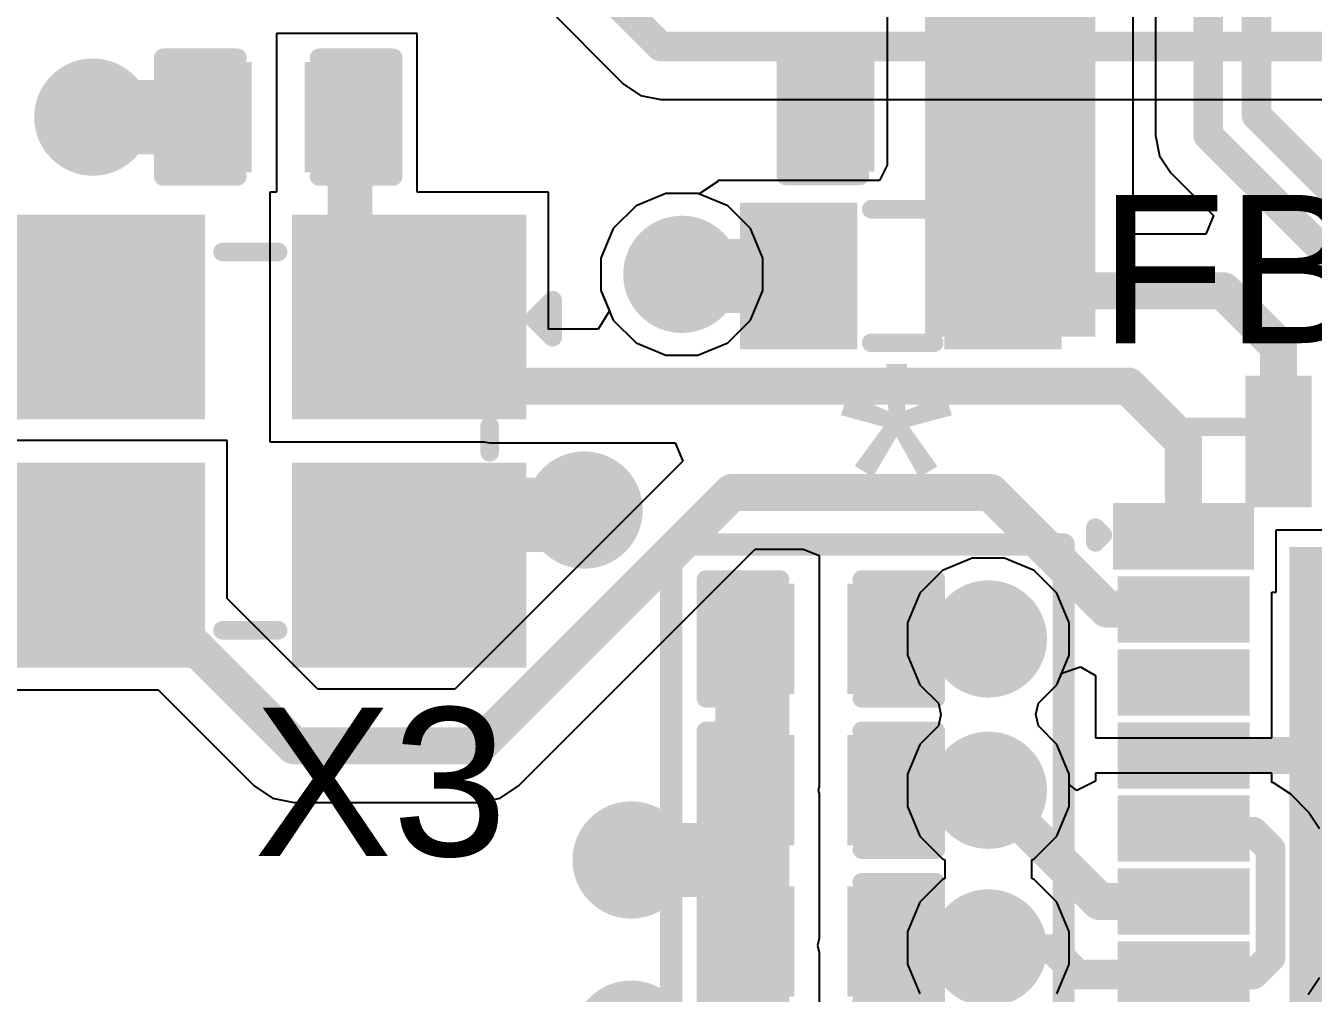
# Model space of a CAD drawing. Header units: millimetres. Extents: x 0 to 5423, y 0 to 5425.
# Drawn here: x 30.05 to 38.87, y 125.12 to 131.75 of the extents above; entities that cross this region are included whole.
import ezdxf

# ---------------------------------------------------------------- set-up
doc = ezdxf.new("R2010")
doc.units = ezdxf.units.MM
for name, color, linetype in [('BottomLayer', 5, 'Continuous'), ('BottomSolder', 6, 'Continuous'), ('TopLayer', 1, 'Continuous'), ('TopOverlay', 2, 'Continuous'), ('TopPaste', 8, 'Continuous'), ('TopSolder', 216, 'Continuous'), ('ViaHoleLayer', 16, 'Continuous')]:
    doc.layers.add(name, color=color, linetype=linetype)
doc.styles.add('Arial', font='', dxfattribs={"height": 0.2})
doc.styles.get('Arial').set_extended_font_data('Arial')

# ---------------------------------------------------------------- blocks, each defined once
blk = doc.blocks.new('IND_0603__1608_M_______75')
at = {"layer": 'TopLayer'}
for points in [[(-1, 0.4), (-0.4, 0.4), (-0.4, -0.4), (-1, -0.4)], [(0.4, 0.4), (1, 0.4), (1, -0.4), (0.4, -0.4)]]:
    blk.add_hatch(color=1, dxfattribs=at).paths.add_polyline_path(points)
at = {"layer": 'TopPaste'}
for points in [[(-1, 0.4), (-0.4, 0.4), (-0.4, -0.4), (-1, -0.4)], [(0.4, 0.4), (1, 0.4), (1, -0.4), (0.4, -0.4)]]:
    blk.add_hatch(color=8, dxfattribs=at).paths.add_polyline_path(points)
at = {"layer": 'TopSolder'}
for points in [[(-1.1016, 0.5016), (-0.2984, 0.5016), (-0.2984, -0.5016), (-1.1016, -0.5016)], [(0.2984, 0.5016), (1.1016, 0.5016), (1.1016, -0.5016), (0.2984, -0.5016)]]:
    blk.add_hatch(color=216, dxfattribs=at).paths.add_polyline_path(points)
at = {"layer": 'TopOverlay', "const_width": 0.127}
for points in [[(-0.2032, 0.4572), (0.2286, 0.4572)], [(-0.2032, -0.4572), (0.2286, -0.4572)]]:
    blk.add_lwpolyline(points, dxfattribs=at)
at = {"layer": 'TopOverlay', "const_width": 0.0635}
for points in [[(-0.2349, 0.4572, 1), (-0.1714, 0.4572, 1)], [(0.1968, 0.4572, 1), (0.2604, 0.4572, 1)], [(-0.2349, -0.4572, 1), (-0.1714, -0.4572, 1)], [(0.1968, -0.4572, 1), (0.2604, -0.4572, 1)]]:
    blk.add_lwpolyline(points, format="xyb", close=True, dxfattribs=at)
blk = doc.blocks.new('SMD3225_4P_95')
at = {"layer": 'TopLayer'}
for points in [[(-1.8, 1.45), (-0.4, 1.45), (-0.4, 0.25), (-1.8, 0.25)], [(0.4, 1.45), (1.8, 1.45), (1.8, 0.25), (0.4, 0.25)], [(-1.8, -0.25), (-0.4, -0.25), (-0.4, -1.45), (-1.8, -1.45)], [(0.4, -0.25), (1.8, -0.25), (1.8, -1.45), (0.4, -1.45)]]:
    blk.add_hatch(color=1, dxfattribs=at).paths.add_polyline_path(points)
at = {"layer": 'TopPaste'}
for points in [[(-1.8, 1.45), (-0.4, 1.45), (-0.4, 0.25), (-1.8, 0.25)], [(0.4, 1.45), (1.8, 1.45), (1.8, 0.25), (0.4, 0.25)], [(-1.8, -0.25), (-0.4, -0.25), (-0.4, -1.45), (-1.8, -1.45)], [(0.4, -0.25), (1.8, -0.25), (1.8, -1.45), (0.4, -1.45)]]:
    blk.add_hatch(color=8, dxfattribs=at).paths.add_polyline_path(points)
at = {"layer": 'TopSolder'}
for points in [[(-1.9016, 1.5516), (-0.2984, 1.5516), (-0.2984, 0.1484), (-1.9016, 0.1484)], [(0.2984, 1.5516), (1.9016, 1.5516), (1.9016, 0.1484), (0.2984, 0.1484)], [(-1.9016, -0.1484), (-0.2984, -0.1484), (-0.2984, -1.5516), (-1.9016, -1.5516)], [(0.2984, -0.1484), (1.9016, -0.1484), (1.9016, -1.5516), (0.2984, -1.5516)]]:
    blk.add_hatch(color=216, dxfattribs=at).paths.add_polyline_path(points)
at = {"layer": 'TopOverlay', "const_width": 0.127}
for points in [[(0.1778, 1.2954), (-0.2032, 1.2954)], [(-1.651, 0.0762), (-1.651, -0.1016)], [(1.651, 0.0762), (1.651, -0.1016)], [(-2.0828, -0.7112), (-2.0828, -0.9652)], [(-1.9558, -0.8382), (-2.0828, -0.7112)], [(-1.9558, -0.8382), (-2.0828, -0.9652)], [(0.1778, -1.2954), (-0.2032, -1.2954)]]:
    blk.add_lwpolyline(points, dxfattribs=at)
at = {"layer": 'TopOverlay', "const_width": 0.0635}
for points in [[(-0.2349, 1.2954, 1), (-0.1714, 1.2954, 1)], [(0.1461, 1.2954, 1), (0.2095, 1.2954, 1)], [(-1.6827, 0.0762, 1), (-1.6193, 0.0762, 1)], [(1.6193, 0.0762, 1), (1.6827, 0.0762, 1)], [(-1.6827, -0.1016, 1), (-1.6193, -0.1016, 1)], [(1.6193, -0.1016, 1), (1.6827, -0.1016, 1)], [(-2.1145, -0.7112, 1), (-2.0511, -0.7112, 1)], [(-2.1145, -0.7112, 1), (-2.0511, -0.7112, 1)], [(-1.9875, -0.8382, 1), (-1.9241, -0.8382, 1)], [(-1.9875, -0.8382, 1), (-1.9241, -0.8382, 1)], [(-2.1145, -0.9652, 1), (-2.0511, -0.9652, 1)], [(-2.1145, -0.9652, 1), (-2.0511, -0.9652, 1)], [(-0.2349, -1.2954, 1), (-0.1714, -1.2954, 1)], [(0.1461, -1.2954, 1), (0.2095, -1.2954, 1)]]:
    blk.add_lwpolyline(points, format="xyb", close=True, dxfattribs=at)
blk = doc.blocks.new('QFN_64_EP_9_9__132')
at = {"layer": 'TopLayer'}
for points in [[(-3.875, 4.05), (-3.875, 4.75), (-3.625, 4.75), (-3.625, 4.05)], [(-4.781, 3.877), (-4.019, 3.877), (-4.019, 3.623), (-4.781, 3.623)], [(3.575, -3.575), (-3.575, -3.575), (-3.575, 3.575), (3.575, 3.575)], [(-4.75, 3.375), (-4.05, 3.375), (-4.05, 3.125), (-4.75, 3.125)], [(-4.75, 2.875), (-4.05, 2.875), (-4.05, 2.625), (-4.75, 2.625)], [(-4.75, 2.375), (-4.05, 2.375), (-4.05, 2.125), (-4.75, 2.125)], [(-4.75, 1.875), (-4.05, 1.875), (-4.05, 1.625), (-4.75, 1.625)], [(-4.75, 1.375), (-4.05, 1.375), (-4.05, 1.125), (-4.75, 1.125)], [(-4.75, 0.875), (-4.05, 0.875), (-4.05, 0.625), (-4.75, 0.625)]]:
    blk.add_hatch(color=1, dxfattribs=at).paths.add_polyline_path(points)
at = {"layer": 'TopPaste'}
for points in [[(-3.875, 4.05), (-3.875, 4.75), (-3.625, 4.75), (-3.625, 4.05)], [(-4.781, 3.877), (-4.019, 3.877), (-4.019, 3.623), (-4.781, 3.623)], [(3.575, -3.575), (-3.575, -3.575), (-3.575, 3.575), (3.575, 3.575)], [(-4.75, 3.375), (-4.05, 3.375), (-4.05, 3.125), (-4.75, 3.125)], [(-4.75, 2.875), (-4.05, 2.875), (-4.05, 2.625), (-4.75, 2.625)], [(-4.75, 2.375), (-4.05, 2.375), (-4.05, 2.125), (-4.75, 2.125)], [(-4.75, 1.875), (-4.05, 1.875), (-4.05, 1.625), (-4.75, 1.625)], [(-4.75, 1.375), (-4.05, 1.375), (-4.05, 1.125), (-4.75, 1.125)], [(-4.75, 0.875), (-4.05, 0.875), (-4.05, 0.625), (-4.75, 0.625)]]:
    blk.add_hatch(color=8, dxfattribs=at).paths.add_polyline_path(points)
at = {"layer": 'TopSolder'}
for points in [[(-3.9766, 3.9484), (-3.9766, 4.8516), (-3.5234, 4.8516), (-3.5234, 3.9484)], [(-4.8826, 3.9786), (-3.9174, 3.9786), (-3.9174, 3.5214), (-4.8826, 3.5214)], [(3.6766, -3.6766), (-3.6766, -3.6766), (-3.6766, 3.6766), (3.6766, 3.6766)], [(-4.8516, 3.4766), (-3.9484, 3.4766), (-3.9484, 3.0234), (-4.8516, 3.0234)], [(-4.8516, 2.9766), (-3.9484, 2.9766), (-3.9484, 2.5234), (-4.8516, 2.5234)], [(-4.8516, 2.4766), (-3.9484, 2.4766), (-3.9484, 2.0234), (-4.8516, 2.0234)], [(-4.8516, 1.9766), (-3.9484, 1.9766), (-3.9484, 1.5234), (-4.8516, 1.5234)], [(-4.8516, 1.4766), (-3.9484, 1.4766), (-3.9484, 1.0234), (-4.8516, 1.0234)], [(-4.8516, 0.9766), (-3.9484, 0.9766), (-3.9484, 0.5234), (-4.8516, 0.5234)]]:
    blk.add_hatch(color=216, dxfattribs=at).paths.add_polyline_path(points)
at = {"layer": 'TopOverlay', "const_width": 0.127}
for points in [[(-4.465, 4.0386), (-4.465, 4.5)], [(-4.465, 4.5), (-4.0036, 4.5)], [(-5.0038, 3.7084), (-5.0038, 3.81)], [(-5.0038, 3.81), (-4.953, 3.7592)], [(-5.0038, 3.7084), (-4.953, 3.7592)]]:
    blk.add_lwpolyline(points, dxfattribs=at)
at = {"layer": 'TopOverlay', "const_width": 0.0635}
for points in [[(-4.4967, 4.5, 1), (-4.4332, 4.5, 1)], [(-4.4967, 4.5, 1), (-4.4332, 4.5, 1)], [(-4.0353, 4.5, 1), (-3.9718, 4.5, 1)], [(-4.4967, 4.0386, 1), (-4.4332, 4.0386, 1)], [(-5.0355, 3.81, 1), (-4.9721, 3.81, 1)], [(-5.0355, 3.81, 1), (-4.9721, 3.81, 1)], [(-4.9848, 3.7592, 1), (-4.9212, 3.7592, 1)], [(-4.9848, 3.7592, 1), (-4.9212, 3.7592, 1)], [(-5.0355, 3.7084, 1), (-4.9721, 3.7084, 1)], [(-5.0355, 3.7084, 1), (-4.9721, 3.7084, 1)]]:
    blk.add_lwpolyline(points, format="xyb", close=True, dxfattribs=at)
blk = doc.blocks.new('C___0402_372')
at = {"layer": 'TopLayer'}
for points in [[(-0.6985, -0.3175), (-0.6985, 0.3175), (-0.2413, 0.3175), (-0.2413, -0.3175)], [(0.2413, -0.3175), (0.2413, 0.3175), (0.6985, 0.3175), (0.6985, -0.3175)]]:
    blk.add_hatch(color=1, dxfattribs=at).paths.add_polyline_path(points)
at = {"layer": 'TopPaste'}
for points in [[(-0.6985, -0.3175), (-0.6985, 0.3175), (-0.2413, 0.3175), (-0.2413, -0.3175)], [(0.2413, -0.3175), (0.2413, 0.3175), (0.6985, 0.3175), (0.6985, -0.3175)]]:
    blk.add_hatch(color=8, dxfattribs=at).paths.add_polyline_path(points)
at = {"layer": 'TopSolder'}
for points in [[(-0.7585, -0.3775), (-0.7585, 0.3775), (-0.1813, 0.3775), (-0.1813, -0.3775)], [(0.1813, -0.3775), (0.1813, 0.3775), (0.7585, 0.3775), (0.7585, -0.3775)]]:
    blk.add_hatch(color=216, dxfattribs=at).paths.add_polyline_path(points)
at = {"layer": 'TopOverlay', "const_width": 0.127}
for points in [[(-0.7874, -0.4064), (-0.7874, 0.4064)], [(-0.7874, 0.4064), (-0.2794, 0.4064)], [(0.2794, 0.4064), (0.7874, 0.4064)], [(0.7874, -0.4064), (0.7874, 0.4064)], [(-0.7874, -0.4064), (-0.2794, -0.4064)], [(0.2794, -0.4064), (0.7874, -0.4064)]]:
    blk.add_lwpolyline(points, dxfattribs=at)
at = {"layer": 'TopOverlay', "const_width": 0.0635}
for points in [[(-0.8191, 0.4064, 1), (-0.7556, 0.4064, 1)], [(-0.8191, 0.4064, 1), (-0.7556, 0.4064, 1)], [(-0.3111, 0.4064, 1), (-0.2477, 0.4064, 1)], [(0.2477, 0.4064, 1), (0.3111, 0.4064, 1)], [(0.7556, 0.4064, 1), (0.8191, 0.4064, 1)], [(0.7556, 0.4064, 1), (0.8191, 0.4064, 1)], [(-0.8191, -0.4064, 1), (-0.7556, -0.4064, 1)], [(-0.8191, -0.4064, 1), (-0.7556, -0.4064, 1)], [(-0.3111, -0.4064, 1), (-0.2477, -0.4064, 1)], [(0.2477, -0.4064, 1), (0.3111, -0.4064, 1)], [(0.7556, -0.4064, 1), (0.8191, -0.4064, 1)], [(0.7556, -0.4064, 1), (0.8191, -0.4064, 1)]]:
    blk.add_lwpolyline(points, format="xyb", close=True, dxfattribs=at)
blk = doc.blocks.new('C___0402_373')
at = {"layer": 'TopLayer'}
for points in [[(-0.6985, -0.3175), (-0.6985, 0.3175), (-0.2413, 0.3175), (-0.2413, -0.3175)], [(0.2413, -0.3175), (0.2413, 0.3175), (0.6985, 0.3175), (0.6985, -0.3175)]]:
    blk.add_hatch(color=1, dxfattribs=at).paths.add_polyline_path(points)
at = {"layer": 'TopPaste'}
for points in [[(-0.6985, -0.3175), (-0.6985, 0.3175), (-0.2413, 0.3175), (-0.2413, -0.3175)], [(0.2413, -0.3175), (0.2413, 0.3175), (0.6985, 0.3175), (0.6985, -0.3175)]]:
    blk.add_hatch(color=8, dxfattribs=at).paths.add_polyline_path(points)
at = {"layer": 'TopSolder'}
for points in [[(-0.7585, -0.3775), (-0.7585, 0.3775), (-0.1813, 0.3775), (-0.1813, -0.3775)], [(0.1813, -0.3775), (0.1813, 0.3775), (0.7585, 0.3775), (0.7585, -0.3775)]]:
    blk.add_hatch(color=216, dxfattribs=at).paths.add_polyline_path(points)
at = {"layer": 'TopOverlay', "const_width": 0.127}
for points in [[(-0.7874, -0.4064), (-0.7874, 0.4064)], [(-0.7874, 0.4064), (-0.2794, 0.4064)], [(0.2794, 0.4064), (0.7874, 0.4064)], [(0.7874, -0.4064), (0.7874, 0.4064)], [(-0.7874, -0.4064), (-0.2794, -0.4064)], [(0.2794, -0.4064), (0.7874, -0.4064)]]:
    blk.add_lwpolyline(points, dxfattribs=at)
at = {"layer": 'TopOverlay', "const_width": 0.0635}
for points in [[(-0.8191, 0.4064, 1), (-0.7556, 0.4064, 1)], [(-0.8191, 0.4064, 1), (-0.7556, 0.4064, 1)], [(-0.3111, 0.4064, 1), (-0.2477, 0.4064, 1)], [(0.2477, 0.4064, 1), (0.3111, 0.4064, 1)], [(0.7556, 0.4064, 1), (0.8191, 0.4064, 1)], [(0.7556, 0.4064, 1), (0.8191, 0.4064, 1)], [(-0.8191, -0.4064, 1), (-0.7556, -0.4064, 1)], [(-0.8191, -0.4064, 1), (-0.7556, -0.4064, 1)], [(-0.3111, -0.4064, 1), (-0.2477, -0.4064, 1)], [(0.2477, -0.4064, 1), (0.3111, -0.4064, 1)], [(0.7556, -0.4064, 1), (0.8191, -0.4064, 1)], [(0.7556, -0.4064, 1), (0.8191, -0.4064, 1)]]:
    blk.add_lwpolyline(points, format="xyb", close=True, dxfattribs=at)
blk = doc.blocks.new('C___0402_376')
at = {"layer": 'TopLayer'}
for points in [[(-0.6985, -0.3175), (-0.6985, 0.3175), (-0.2413, 0.3175), (-0.2413, -0.3175)], [(0.2413, -0.3175), (0.2413, 0.3175), (0.6985, 0.3175), (0.6985, -0.3175)]]:
    blk.add_hatch(color=1, dxfattribs=at).paths.add_polyline_path(points)
at = {"layer": 'TopPaste'}
for points in [[(-0.6985, -0.3175), (-0.6985, 0.3175), (-0.2413, 0.3175), (-0.2413, -0.3175)], [(0.2413, -0.3175), (0.2413, 0.3175), (0.6985, 0.3175), (0.6985, -0.3175)]]:
    blk.add_hatch(color=8, dxfattribs=at).paths.add_polyline_path(points)
at = {"layer": 'TopSolder'}
for points in [[(-0.7585, -0.3775), (-0.7585, 0.3775), (-0.1813, 0.3775), (-0.1813, -0.3775)], [(0.1813, -0.3775), (0.1813, 0.3775), (0.7585, 0.3775), (0.7585, -0.3775)]]:
    blk.add_hatch(color=216, dxfattribs=at).paths.add_polyline_path(points)
at = {"layer": 'TopOverlay', "const_width": 0.127}
for points in [[(-0.7874, -0.4064), (-0.7874, 0.4064)], [(-0.7874, 0.4064), (-0.2794, 0.4064)], [(0.2794, 0.4064), (0.7874, 0.4064)], [(0.7874, -0.4064), (0.7874, 0.4064)], [(-0.7874, -0.4064), (-0.2794, -0.4064)], [(0.2794, -0.4064), (0.7874, -0.4064)]]:
    blk.add_lwpolyline(points, dxfattribs=at)
at = {"layer": 'TopOverlay', "const_width": 0.0635}
for points in [[(-0.8191, 0.4064, 1), (-0.7556, 0.4064, 1)], [(-0.8191, 0.4064, 1), (-0.7556, 0.4064, 1)], [(-0.3111, 0.4064, 1), (-0.2477, 0.4064, 1)], [(0.2477, 0.4064, 1), (0.3111, 0.4064, 1)], [(0.7556, 0.4064, 1), (0.8191, 0.4064, 1)], [(0.7556, 0.4064, 1), (0.8191, 0.4064, 1)], [(-0.8191, -0.4064, 1), (-0.7556, -0.4064, 1)], [(-0.8191, -0.4064, 1), (-0.7556, -0.4064, 1)], [(-0.3111, -0.4064, 1), (-0.2477, -0.4064, 1)], [(0.2477, -0.4064, 1), (0.3111, -0.4064, 1)], [(0.7556, -0.4064, 1), (0.8191, -0.4064, 1)], [(0.7556, -0.4064, 1), (0.8191, -0.4064, 1)]]:
    blk.add_lwpolyline(points, format="xyb", close=True, dxfattribs=at)
blk = doc.blocks.new('C___0402_386')
at = {"layer": 'TopLayer'}
for points in [[(-0.6985, -0.3175), (-0.6985, 0.3175), (-0.2413, 0.3175), (-0.2413, -0.3175)], [(0.2413, -0.3175), (0.2413, 0.3175), (0.6985, 0.3175), (0.6985, -0.3175)]]:
    blk.add_hatch(color=1, dxfattribs=at).paths.add_polyline_path(points)
at = {"layer": 'TopPaste'}
for points in [[(-0.6985, -0.3175), (-0.6985, 0.3175), (-0.2413, 0.3175), (-0.2413, -0.3175)], [(0.2413, -0.3175), (0.2413, 0.3175), (0.6985, 0.3175), (0.6985, -0.3175)]]:
    blk.add_hatch(color=8, dxfattribs=at).paths.add_polyline_path(points)
at = {"layer": 'TopSolder'}
for points in [[(-0.7585, -0.3775), (-0.7585, 0.3775), (-0.1813, 0.3775), (-0.1813, -0.3775)], [(0.1813, -0.3775), (0.1813, 0.3775), (0.7585, 0.3775), (0.7585, -0.3775)]]:
    blk.add_hatch(color=216, dxfattribs=at).paths.add_polyline_path(points)
at = {"layer": 'TopOverlay', "const_width": 0.127}
for points in [[(-0.7874, -0.4064), (-0.7874, 0.4064)], [(-0.7874, 0.4064), (-0.2794, 0.4064)], [(0.2794, 0.4064), (0.7874, 0.4064)], [(0.7874, -0.4064), (0.7874, 0.4064)], [(-0.7874, -0.4064), (-0.2794, -0.4064)], [(0.2794, -0.4064), (0.7874, -0.4064)]]:
    blk.add_lwpolyline(points, dxfattribs=at)
at = {"layer": 'TopOverlay', "const_width": 0.0635}
for points in [[(-0.8191, 0.4064, 1), (-0.7556, 0.4064, 1)], [(-0.8191, 0.4064, 1), (-0.7556, 0.4064, 1)], [(-0.3111, 0.4064, 1), (-0.2477, 0.4064, 1)], [(0.2477, 0.4064, 1), (0.3111, 0.4064, 1)], [(0.7556, 0.4064, 1), (0.8191, 0.4064, 1)], [(0.7556, 0.4064, 1), (0.8191, 0.4064, 1)], [(-0.8191, -0.4064, 1), (-0.7556, -0.4064, 1)], [(-0.8191, -0.4064, 1), (-0.7556, -0.4064, 1)], [(-0.3111, -0.4064, 1), (-0.2477, -0.4064, 1)], [(0.2477, -0.4064, 1), (0.3111, -0.4064, 1)], [(0.7556, -0.4064, 1), (0.8191, -0.4064, 1)], [(0.7556, -0.4064, 1), (0.8191, -0.4064, 1)]]:
    blk.add_lwpolyline(points, format="xyb", close=True, dxfattribs=at)
blk = doc.blocks.new('C___0402_387')
at = {"layer": 'TopLayer'}
for points in [[(-0.6985, -0.3175), (-0.6985, 0.3175), (-0.2413, 0.3175), (-0.2413, -0.3175)], [(0.2413, -0.3175), (0.2413, 0.3175), (0.6985, 0.3175), (0.6985, -0.3175)]]:
    blk.add_hatch(color=1, dxfattribs=at).paths.add_polyline_path(points)
at = {"layer": 'TopPaste'}
for points in [[(-0.6985, -0.3175), (-0.6985, 0.3175), (-0.2413, 0.3175), (-0.2413, -0.3175)], [(0.2413, -0.3175), (0.2413, 0.3175), (0.6985, 0.3175), (0.6985, -0.3175)]]:
    blk.add_hatch(color=8, dxfattribs=at).paths.add_polyline_path(points)
at = {"layer": 'TopSolder'}
for points in [[(-0.7585, -0.3775), (-0.7585, 0.3775), (-0.1813, 0.3775), (-0.1813, -0.3775)], [(0.1813, -0.3775), (0.1813, 0.3775), (0.7585, 0.3775), (0.7585, -0.3775)]]:
    blk.add_hatch(color=216, dxfattribs=at).paths.add_polyline_path(points)
at = {"layer": 'TopOverlay', "const_width": 0.127}
for points in [[(-0.7874, -0.4064), (-0.7874, 0.4064)], [(-0.7874, 0.4064), (-0.2794, 0.4064)], [(0.2794, 0.4064), (0.7874, 0.4064)], [(0.7874, -0.4064), (0.7874, 0.4064)], [(-0.7874, -0.4064), (-0.2794, -0.4064)], [(0.2794, -0.4064), (0.7874, -0.4064)]]:
    blk.add_lwpolyline(points, dxfattribs=at)
at = {"layer": 'TopOverlay', "const_width": 0.0635}
for points in [[(-0.8191, 0.4064, 1), (-0.7556, 0.4064, 1)], [(-0.8191, 0.4064, 1), (-0.7556, 0.4064, 1)], [(-0.3111, 0.4064, 1), (-0.2477, 0.4064, 1)], [(0.2477, 0.4064, 1), (0.3111, 0.4064, 1)], [(0.7556, 0.4064, 1), (0.8191, 0.4064, 1)], [(0.7556, 0.4064, 1), (0.8191, 0.4064, 1)], [(-0.8191, -0.4064, 1), (-0.7556, -0.4064, 1)], [(-0.8191, -0.4064, 1), (-0.7556, -0.4064, 1)], [(-0.3111, -0.4064, 1), (-0.2477, -0.4064, 1)], [(0.2477, -0.4064, 1), (0.3111, -0.4064, 1)], [(0.7556, -0.4064, 1), (0.8191, -0.4064, 1)], [(0.7556, -0.4064, 1), (0.8191, -0.4064, 1)]]:
    blk.add_lwpolyline(points, format="xyb", close=True, dxfattribs=at)

msp = doc.modelspace()

# ---------------------------------------------------------------- hatches: boundary and pattern name
at = {"layer": 'BottomLayer'}
h = msp.add_hatch(color=5, dxfattribs=at)
edge = h.paths.add_edge_path()
edge.add_arc((30.5124, 131.12), 0.3, 0, 360)
h = msp.add_hatch(color=5, dxfattribs=at)
edge = h.paths.add_edge_path()
edge.add_arc((34.5457, 130.0432), 0.3, 0, 360)
h = msp.add_hatch(color=5, dxfattribs=at)
edge = h.paths.add_edge_path()
edge.add_arc((33.8767, 128.4293), 0.3, 0, 360)
h = msp.add_hatch(color=5, dxfattribs=at)
edge = h.paths.add_edge_path()
edge.add_arc((36.6447, 127.5465), 0.3, 0, 360)
h = msp.add_hatch(color=5, dxfattribs=at)
edge = h.paths.add_edge_path()
edge.add_arc((36.6447, 126.5103), 0.3, 0, 360)
h = msp.add_hatch(color=5, dxfattribs=at)
edge = h.paths.add_edge_path()
edge.add_arc((34.1985, 126.033), 0.3, 0, 360)
h = msp.add_hatch(color=5, dxfattribs=at)
edge = h.paths.add_edge_path()
edge.add_arc((36.6447, 125.4307), 0.3, 0, 360)
at = {"layer": 'BottomSolder'}
h = msp.add_hatch(color=6, dxfattribs=at)
edge = h.paths.add_edge_path()
edge.add_arc((30.5124, 131.12), 0.4016, 0, 360)
h = msp.add_hatch(color=6, dxfattribs=at)
edge = h.paths.add_edge_path()
edge.add_arc((34.5457, 130.0432), 0.4016, 0, 360)
h = msp.add_hatch(color=6, dxfattribs=at)
edge = h.paths.add_edge_path()
edge.add_arc((33.8767, 128.4293), 0.4016, 0, 360)
h = msp.add_hatch(color=6, dxfattribs=at)
edge = h.paths.add_edge_path()
edge.add_arc((36.6447, 127.5465), 0.4016, 0, 360)
h = msp.add_hatch(color=6, dxfattribs=at)
edge = h.paths.add_edge_path()
edge.add_arc((36.6447, 126.5103), 0.4016, 0, 360)
h = msp.add_hatch(color=6, dxfattribs=at)
edge = h.paths.add_edge_path()
edge.add_arc((34.1985, 126.033), 0.4016, 0, 360)
h = msp.add_hatch(color=6, dxfattribs=at)
edge = h.paths.add_edge_path()
edge.add_arc((36.6447, 125.4307), 0.4016, 0, 360)
h = msp.add_hatch(color=6, dxfattribs=at)
edge = h.paths.add_edge_path()
edge.add_arc((34.1985, 124.8062), 0.4016, 0, 360)
at = {"layer": 'TopLayer'}
msp.add_hatch(color=1, dxfattribs=at).paths.add_polyline_path([(36.2103, 129.6162), (37.3774, 129.6162), (37.3774, 135.128), (36.2103, 135.128)])
h = msp.add_hatch(color=1, dxfattribs=at)
edge = h.paths.add_edge_path()
edge.add_arc((30.5124, 131.12), 0.3, 0, 360)
h = msp.add_hatch(color=1, dxfattribs=at)
edge = h.paths.add_edge_path()
edge.add_arc((34.5457, 130.0432), 0.3, 0, 360)
h = msp.add_hatch(color=1, dxfattribs=at)
edge = h.paths.add_edge_path()
edge.add_arc((33.8767, 128.4293), 0.3, 0, 360)
h = msp.add_hatch(color=1, dxfattribs=at)
edge = h.paths.add_edge_path()
edge.add_arc((36.6447, 127.5465), 0.3, 0, 360)
h = msp.add_hatch(color=1, dxfattribs=at)
edge = h.paths.add_edge_path()
edge.add_arc((36.6447, 126.5103), 0.3, 0, 360)
h = msp.add_hatch(color=1, dxfattribs=at)
edge = h.paths.add_edge_path()
edge.add_arc((34.1985, 126.033), 0.3, 0, 360)
h = msp.add_hatch(color=1, dxfattribs=at)
edge = h.paths.add_edge_path()
edge.add_arc((36.6447, 125.4307), 0.3, 0, 360)
at = {"layer": 'TopSolder'}
h = msp.add_hatch(color=216, dxfattribs=at)
edge = h.paths.add_edge_path()
edge.add_arc((30.5124, 131.12), 0.4016, 0, 360)
h = msp.add_hatch(color=216, dxfattribs=at)
edge = h.paths.add_edge_path()
edge.add_arc((34.5457, 130.0432), 0.4016, 0, 360)
h = msp.add_hatch(color=216, dxfattribs=at)
edge = h.paths.add_edge_path()
edge.add_arc((33.8767, 128.4293), 0.4016, 0, 360)
h = msp.add_hatch(color=216, dxfattribs=at)
edge = h.paths.add_edge_path()
edge.add_arc((36.6447, 127.5465), 0.4016, 0, 360)
h = msp.add_hatch(color=216, dxfattribs=at)
edge = h.paths.add_edge_path()
edge.add_arc((36.6447, 126.5103), 0.4016, 0, 360)
h = msp.add_hatch(color=216, dxfattribs=at)
edge = h.paths.add_edge_path()
edge.add_arc((34.1985, 126.033), 0.4016, 0, 360)
h = msp.add_hatch(color=216, dxfattribs=at)
edge = h.paths.add_edge_path()
edge.add_arc((36.6447, 125.4307), 0.4016, 0, 360)
h = msp.add_hatch(color=216, dxfattribs=at)
edge = h.paths.add_edge_path()
edge.add_arc((34.1985, 124.8062), 0.4016, 0, 360)
at = {"layer": 'ViaHoleLayer'}
h = msp.add_hatch(color=16, dxfattribs=at)
edge = h.paths.add_edge_path()
edge.add_arc((30.5124, 131.12), 0.15, 0, 360)
h = msp.add_hatch(color=16, dxfattribs=at)
edge = h.paths.add_edge_path()
edge.add_arc((34.5457, 130.0432), 0.15, 0, 360)
h = msp.add_hatch(color=16, dxfattribs=at)
edge = h.paths.add_edge_path()
edge.add_arc((33.8767, 128.4293), 0.15, 0, 360)
h = msp.add_hatch(color=16, dxfattribs=at)
edge = h.paths.add_edge_path()
edge.add_arc((36.6447, 127.5465), 0.15, 0, 360)
h = msp.add_hatch(color=16, dxfattribs=at)
edge = h.paths.add_edge_path()
edge.add_arc((36.6447, 126.5103), 0.15, 0, 360)
h = msp.add_hatch(color=16, dxfattribs=at)
edge = h.paths.add_edge_path()
edge.add_arc((34.1985, 126.033), 0.15, 0, 360)
h = msp.add_hatch(color=16, dxfattribs=at)
edge = h.paths.add_edge_path()
edge.add_arc((36.6447, 125.4307), 0.15, 0, 360)

# ---------------------------------------------------------------- linework, layer by layer
at = {"layer": 'BottomLayer'}
for p, q in [((33.6018, 131.8901), (34.145, 131.3469)), ((34.145, 131.3469), (34.145, 131.3469)), ((34.145, 131.3469), (34.2627, 131.2683)), ((34.2627, 131.2683), (34.4014, 131.2407)), ((34.4014, 131.2407), (34.4014, 131.2407)), ((34.4014, 131.2407), (41.4488, 131.2407)), ((34.4355, 130.5972), (34.2319, 130.5129)), ((34.6559, 130.5972), (34.4355, 130.5972)), ((34.8595, 130.5129), (34.6559, 130.5972)), ((34.2319, 130.5129), (34.0761, 130.357)), ((35.0154, 130.357), (34.8595, 130.5129)), ((34.0761, 130.357), (33.9917, 130.1534)), ((35.0997, 130.1534), (35.0154, 130.357)), ((33.9917, 130.1534), (33.9917, 129.933)), ((35.0997, 129.933), (35.0997, 130.1534)), ((33.9917, 129.933), (34.0761, 129.7294)), ((35.0154, 129.7294), (35.0997, 129.933)), ((34.0761, 129.7294), (34.2319, 129.5736)), ((34.8595, 129.5736), (35.0154, 129.7294)), ((34.2319, 129.5736), (34.4355, 129.4892)), ((34.6559, 129.4892), (34.8595, 129.5736)), ((34.4355, 129.4892), (34.6559, 129.4892)), ((36.3309, 128.0162), (36.175, 127.8603)), ((36.5345, 128.1005), (36.3309, 128.0162)), ((36.7549, 128.1005), (36.5345, 128.1005)), ((36.9585, 128.0162), (36.7549, 128.1005)), ((37.1143, 127.8603), (36.9585, 128.0162)), ((36.175, 127.8603), (36.0907, 127.6567)), ((37.1987, 127.6567), (37.1143, 127.8603)), ((36.0907, 127.6567), (36.0907, 127.4363)), ((37.1987, 127.4363), (37.1987, 127.6567)), ((36.0907, 127.4363), (36.175, 127.2327)), ((37.1143, 127.2327), (37.1987, 127.4363)), ((36.175, 127.2327), (36.3021, 127.1056)), ((36.9872, 127.1056), (37.1143, 127.2327)), ((36.3021, 127.1056), (36.3198, 127.0284)), ((36.9696, 127.0284), (36.9872, 127.1056)), ((36.3198, 127.0284), (36.3021, 126.9513)), ((36.9872, 126.9513), (36.9696, 127.0284)), ((36.3021, 126.9513), (36.175, 126.8242)), ((37.1143, 126.8242), (36.9872, 126.9513)), ((36.175, 126.8242), (36.0907, 126.6205)), ((37.1987, 126.6205), (37.1143, 126.8242)), ((36.0907, 126.6205), (36.0907, 126.4002)), ((37.1987, 126.4002), (37.1987, 126.6205)), ((36.0907, 126.4002), (36.175, 126.1965)), ((37.1143, 126.1965), (37.1987, 126.4002)), ((36.175, 126.1965), (36.3309, 126.0407)), ((36.9585, 126.0407), (37.1143, 126.1965)), ((36.3309, 126.0407), (36.347, 126.034)), ((36.347, 126.034), (36.347, 125.907)), ((36.9424, 126.034), (36.9585, 126.0407)), ((36.9424, 125.907), (36.9424, 126.034)), ((36.3309, 125.9003), (36.175, 125.7445)), ((36.347, 125.907), (36.3309, 125.9003)), ((36.9585, 125.9003), (36.9424, 125.907)), ((37.1143, 125.7445), (36.9585, 125.9003)), ((36.175, 125.7445), (36.0907, 125.5409)), ((37.1987, 125.5409), (37.1143, 125.7445)), ((36.0907, 125.5409), (36.0907, 125.3205)), ((37.1987, 125.3205), (37.1987, 125.5409)), ((36.0907, 125.3205), (36.175, 125.1169)), ((37.1143, 125.1169), (37.1987, 125.3205))]:
    msp.add_line(p, q, dxfattribs=at)
at = {"layer": 'BottomLayer', "const_width": 0.2032}
for points in [[(33.8582, 132.1464), (34.4014, 131.6032)], [(34.4014, 131.6032), (45.7074, 131.6032)]]:
    msp.add_lwpolyline(points, dxfattribs=at)
at = {"layer": 'BottomLayer', "const_width": 0.1016}
msp.add_lwpolyline([(34.3506, 131.6032, 1), (34.4522, 131.6032, 1)], format="xyb", close=True, dxfattribs=at)
msp.add_lwpolyline([(34.3506, 131.6032, 1), (34.4522, 131.6032, 1)], format="xyb", close=True, dxfattribs=at)
at = {"layer": 'TopLayer'}
for p, q in [((37.7882, 138.2874), (37.7882, 130.9947)), ((35.9513, 135.128), (35.9513, 130.791)), ((37.6364, 130.3184), (37.6364, 135.128)), ((32.7343, 131.6915), (31.7691, 131.6915)), ((31.7691, 131.6915), (31.7691, 130.605)), ((32.7343, 130.605), (32.7343, 131.6915)), ((37.7882, 130.9947), (37.7882, 130.9947)), ((37.7882, 130.9947), (37.8158, 130.8559)), ((37.8158, 130.8559), (37.8944, 130.7383)), ((35.9513, 130.791), (35.8992, 130.6856)), ((34.7912, 130.6786), (34.6642, 130.5938)), ((35.8992, 130.6856), (34.7912, 130.6856)), ((34.7912, 130.6856), (34.7912, 130.6786)), ((37.8944, 130.7383), (38.1873, 130.4454)), ((31.7691, 130.605), (31.7246, 130.605)), ((31.7246, 130.605), (31.7246, 128.897)), ((33.6326, 130.605), (32.7343, 130.605)), ((33.6326, 129.6667), (33.6326, 130.605)), ((34.4355, 130.5972), (34.2319, 130.5129)), ((34.6559, 130.5972), (34.4355, 130.5972)), ((34.6642, 130.5938), (34.6559, 130.5972)), ((34.2319, 130.5129), (34.0761, 130.357)), ((38.1873, 130.4454), (38.1347, 130.3184)), ((34.0761, 130.357), (33.9917, 130.1534)), ((38.1347, 130.3184), (37.6364, 130.3184)), ((33.9917, 130.1534), (33.9917, 129.933)), ((33.9917, 129.933), (34.0494, 129.7937)), ((34.0494, 129.7937), (33.9728, 129.6667)), ((33.9728, 129.6667), (33.6326, 129.6667)), ((31.4326, 128.905), (29.5246, 128.905)), ((31.4326, 127.8226), (31.4326, 128.905)), ((31.7246, 128.897), (33.1912, 128.897)), ((33.1912, 128.897), (33.2276, 128.8898)), ((33.2276, 128.8898), (34.4995, 128.8898)), ((34.4995, 128.8898), (34.5521, 128.7628)), ((34.5521, 128.7628), (32.992, 127.2027)), ((38.6162, 127.8677), (38.6162, 128.2947)), ((38.6162, 128.2947), (40.7938, 128.2947)), ((33.4276, 126.5395), (35.0482, 128.1602)), ((35.0482, 128.1602), (35.3755, 128.1602)), ((35.3755, 128.1602), (35.4851, 128.1182)), ((35.4851, 128.1182), (35.4851, 126.9752)), ((38.5852, 126.8697), (38.5852, 127.8677)), ((38.5852, 127.8677), (38.6162, 127.8677)), ((32.0525, 127.2027), (31.4326, 127.8226)), ((37.1143, 127.2327), (37.1475, 127.3128)), ((37.1475, 127.3128), (37.276, 127.3559)), ((37.276, 127.3559), (37.3772, 127.2953)), ((36.9872, 127.1056), (37.1143, 127.2327)), ((37.3772, 127.2953), (37.3772, 126.8697)), ((29.5246, 127.197), (30.9594, 127.197)), ((30.9594, 127.197), (31.6169, 126.5395)), ((32.992, 127.2027), (32.0525, 127.2027)), ((36.9696, 127.0284), (36.9872, 127.1056)), ((35.4851, 126.9752), (35.4851, 126.5354)), ((36.9872, 126.9513), (36.9696, 127.0284)), ((37.1143, 126.8242), (36.9872, 126.9513)), ((37.3772, 126.8697), (38.5852, 126.8697)), ((37.1987, 126.6205), (37.1143, 126.8242)), ((37.1987, 126.5493), (37.1987, 126.6205)), ((38.5852, 126.6277), (37.3772, 126.6277)), ((37.3772, 126.6277), (37.3772, 126.5723)), ((38.5852, 126.5638), (38.5852, 126.6277)), ((31.6169, 126.5395), (31.743, 126.4553)), ((33.3015, 126.4553), (33.4276, 126.5395)), ((35.4851, 126.5354), (35.4801, 126.5103)), ((37.2502, 126.5097), (37.1987, 126.5493)), ((37.3772, 126.5723), (37.2502, 126.5097)), ((38.5973, 126.5613), (38.5852, 126.5638)), ((38.715, 126.4828), (38.5973, 126.5613)), ((31.743, 126.4553), (31.8916, 126.4257)), ((31.8916, 126.4257), (33.1529, 126.4257)), ((33.1529, 126.4257), (33.3015, 126.4553)), ((35.4801, 126.5103), (35.4851, 126.4853)), ((35.4851, 126.4853), (35.4851, 125.4983)), ((38.834, 126.3637), (38.715, 126.4828)), ((38.9126, 126.2461), (38.834, 126.3637)), ((38.834, 126.3637), (38.834, 126.3637)), ((35.4851, 125.4983), (35.4752, 125.4483)), ((35.4752, 125.4483), (35.4851, 125.3983)), ((35.4851, 125.3983), (35.4851, 124.9025)), ((38.834, 125.1113), (38.9126, 125.229))]:
    msp.add_line(p, q, dxfattribs=at)
for points, const_width in [([(38.1508, 130.9947), (38.1508, 138.2874)], 0.2032), ([(38.481, 131.1314), (38.481, 138.1506)], 0.2032), ([(30.5124, 131.12), (31.282, 131.12)], 0.508), ([(32.2736, 130.2338), (32.2736, 131.0727)], 0.3048), ([(38.481, 131.1314), (39.5463, 130.0661)], 0.2032), ([(38.1508, 130.9947), (39.2161, 129.9294)], 0.2032), ([(34.5457, 130.0316), (34.5457, 130.0432)], 0.508), ([(34.5457, 130.0316), (35.3452, 130.0316)], 0.508), ([(32.3371, 130.0687), (32.731, 129.6748)], 0.2344), ([(36.9062, 129.93), (38.2543, 129.93)], 0.254), ([(38.2543, 129.93), (38.6312, 129.553)], 0.254), ([(32.731, 129.6748), (32.831, 129.6748)], 0.2344), ([(32.831, 129.6748), (33.2276, 129.2783)], 0.2344), ([(38.6312, 129.2783), (38.6312, 129.553)], 0.254), ([(33.2276, 129.2783), (37.6016, 129.2783)], 0.254), ([(37.6016, 129.2783), (37.9812, 128.8987)], 0.254), ([(38.6312, 129.2914), (38.6312, 129.2783)], 0.254), ([(38.6312, 128.8987), (38.6312, 129.2783)], 0.254), ([(37.9812, 128.2487), (37.9812, 128.8987)], 0.254), ([(32.6786, 128.051), (33.0246, 128.397)], 0.508), ([(33.0246, 128.397), (33.8195, 128.397)], 0.508), ([(33.1529, 126.8142), (34.8873, 128.5487)], 0.254), ([(33.8195, 128.397), (33.8518, 128.4293)], 0.508), ([(33.8518, 128.4293), (33.8767, 128.4293)], 0.508), ([(34.8873, 128.5487), (36.6598, 128.5487)], 0.254), ([(36.6598, 128.5487), (37.4578, 127.7507)], 0.254), ([(30.731, 127.9748), (31.8916, 126.8142)], 0.254), ([(30.631, 127.9748), (30.731, 127.9748)], 0.2344), ([(37.4578, 127.7507), (37.9792, 127.7507)], 0.254), ([(37.9792, 127.7507), (37.9812, 127.7487)], 0.254), ([(35.0279, 126.5103), (35.0279, 127.5467)], 0.508), ([(36.0275, 127.5465), (36.6447, 127.5465)], 0.508), ([(35.9677, 127.4578), (35.9677, 127.5467)], 0.2032), ([(36.6447, 127.5465), (36.6447, 127.5465)], 0.2032), ([(31.8916, 126.8142), (33.1529, 126.8142)], 0.254), ([(37.9812, 126.7487), (40.1312, 126.7487)], 0.254), ([(35.0279, 125.474), (35.0279, 126.5103)], 0.508), ([(35.9981, 126.5103), (36.6447, 126.5103)], 0.508), ([(36.6447, 126.5103), (37.4064, 125.7487)], 0.254), ([(37.9812, 126.2487), (38.0035, 126.2264)], 0.2032), ([(34.1985, 126.033), (34.9681, 126.033)], 0.508), ([(38.0035, 126.2264), (38.4586, 126.2264)], 0.2032), ([(38.4586, 126.2264), (38.5776, 126.1073)], 0.2032), ([(38.5776, 125.3677), (38.5776, 126.1073)], 0.2032), ([(37.4064, 125.7487), (37.9812, 125.7487)], 0.254), ([(35.0279, 124.4377), (35.0279, 125.474)], 0.508), ([(35.9931, 125.4483), (36.6268, 125.4483)], 0.508), ([(36.6447, 125.4307), (36.6543, 125.4211)], 0.2032), ([(36.6543, 125.4211), (37.084, 125.4211)], 0.2032), ([(37.084, 125.4211), (37.2563, 125.2487)], 0.2032), ([(38.4586, 125.2487), (38.5776, 125.3677)], 0.2032), ([(37.2563, 125.2487), (37.9812, 125.2487)], 0.2032), ([(37.9812, 125.2487), (38.4586, 125.2487)], 0.2032)]:
    msp.add_lwpolyline(points, dxfattribs=dict(at, const_width=const_width))
for points, const_width in [([(30.3854, 131.12, 1), (30.6394, 131.12, 1)], 0.254), ([(31.155, 131.12, 1), (31.409, 131.12, 1)], 0.254), ([(32.1974, 131.0727, 1), (32.3498, 131.0727, 1)], 0.1524), ([(38.4302, 131.1314, 1), (38.5318, 131.1314, 1)], 0.1016), ([(38.4302, 131.1314, 1), (38.5318, 131.1314, 1)], 0.1016), ([(38.1, 130.9947, 1), (38.2016, 130.9947, 1)], 0.1016), ([(38.1, 130.9947, 1), (38.2016, 130.9947, 1)], 0.1016), ([(32.1974, 130.2338, 1), (32.3498, 130.2338, 1)], 0.1524), ([(34.4187, 130.0432, 1), (34.6727, 130.0432, 1)], 0.254), ([(34.4187, 130.0316, 1), (34.6727, 130.0316, 1)], 0.254), ([(34.4187, 130.0316, 1), (34.6727, 130.0316, 1)], 0.254), ([(35.2182, 130.0316, 1), (35.4722, 130.0316, 1)], 0.254), ([(32.2785, 130.0687, 1), (32.3957, 130.0687, 1)], 0.1172), ([(36.8427, 129.93, 1), (36.9697, 129.93, 1)], 0.127), ([(38.1908, 129.93, 1), (38.3178, 129.93, 1)], 0.127), ([(38.1908, 129.93, 1), (38.3178, 129.93, 1)], 0.127), ([(32.6724, 129.6748, 1), (32.7896, 129.6748, 1)], 0.1172), ([(32.6724, 129.6748, 1), (32.7896, 129.6748, 1)], 0.1172), ([(32.7724, 129.6748, 1), (32.8896, 129.6748, 1)], 0.1172), ([(32.7724, 129.6748, 1), (32.8896, 129.6748, 1)], 0.1172), ([(38.5677, 129.553, 1), (38.6947, 129.553, 1)], 0.127), ([(38.5677, 129.553, 1), (38.6947, 129.553, 1)], 0.127), ([(33.1641, 129.2783, 1), (33.2911, 129.2783, 1)], 0.127), ([(33.169, 129.2783, 1), (33.2862, 129.2783, 1)], 0.1172), ([(37.5381, 129.2783, 1), (37.6651, 129.2783, 1)], 0.127), ([(37.5381, 129.2783, 1), (37.6651, 129.2783, 1)], 0.127), ([(38.5677, 129.2914, 1), (38.6947, 129.2914, 1)], 0.127), ([(38.5677, 129.2783, 1), (38.6947, 129.2783, 1)], 0.127), ([(38.5677, 129.2783, 1), (38.6947, 129.2783, 1)], 0.127), ([(38.5677, 129.2783, 1), (38.6947, 129.2783, 1)], 0.127), ([(37.9177, 128.8987, 1), (38.0447, 128.8987, 1)], 0.127), ([(37.9177, 128.8987, 1), (38.0447, 128.8987, 1)], 0.127), ([(38.5677, 128.8987, 1), (38.6947, 128.8987, 1)], 0.127), ([(32.8976, 128.397, 1), (33.1516, 128.397, 1)], 0.254), ([(32.8976, 128.397, 1), (33.1516, 128.397, 1)], 0.254), ([(33.6925, 128.397, 1), (33.9465, 128.397, 1)], 0.254), ([(33.6925, 128.397, 1), (33.9465, 128.397, 1)], 0.254), ([(33.7248, 128.4293, 1), (33.9788, 128.4293, 1)], 0.254), ([(33.7248, 128.4293, 1), (33.9788, 128.4293, 1)], 0.254), ([(33.7497, 128.4293, 1), (34.0037, 128.4293, 1)], 0.254), ([(34.8238, 128.5487, 1), (34.9508, 128.5487, 1)], 0.127), ([(34.8238, 128.5487, 1), (34.9508, 128.5487, 1)], 0.127), ([(36.5963, 128.5487, 1), (36.7233, 128.5487, 1)], 0.127), ([(36.5963, 128.5487, 1), (36.7233, 128.5487, 1)], 0.127), ([(37.9177, 128.2487, 1), (38.0447, 128.2487, 1)], 0.127), ([(32.5516, 128.051, 1), (32.8056, 128.051, 1)], 0.254), ([(30.6675, 127.9748, 1), (30.7945, 127.9748, 1)], 0.127), ([(30.5724, 127.9748, 1), (30.6896, 127.9748, 1)], 0.1172), ([(30.6724, 127.9748, 1), (30.7896, 127.9748, 1)], 0.1172), ([(37.3943, 127.7507, 1), (37.5213, 127.7507, 1)], 0.127), ([(37.3943, 127.7507, 1), (37.5213, 127.7507, 1)], 0.127), ([(37.9157, 127.7507, 1), (38.0427, 127.7507, 1)], 0.127), ([(37.9157, 127.7507, 1), (38.0427, 127.7507, 1)], 0.127), ([(37.9177, 127.7487, 1), (38.0447, 127.7487, 1)], 0.127), ([(34.9009, 127.5467, 1), (35.1549, 127.5467, 1)], 0.254), ([(35.9005, 127.5465, 1), (36.1545, 127.5465, 1)], 0.254), ([(36.5177, 127.5465, 1), (36.7717, 127.5465, 1)], 0.254), ([(35.9169, 127.5467, 1), (36.0185, 127.5467, 1)], 0.1016), ([(36.5939, 127.5465, 1), (36.6955, 127.5465, 1)], 0.1016), ([(36.5939, 127.5465, 1), (36.6955, 127.5465, 1)], 0.1016), ([(35.9169, 127.4578, 1), (36.0185, 127.4578, 1)], 0.1016), ([(31.8281, 126.8142, 1), (31.9551, 126.8142, 1)], 0.127), ([(31.8281, 126.8142, 1), (31.9551, 126.8142, 1)], 0.127), ([(33.0894, 126.8142, 1), (33.2164, 126.8142, 1)], 0.127), ([(33.0894, 126.8142, 1), (33.2164, 126.8142, 1)], 0.127), ([(37.9177, 126.7487, 1), (38.0447, 126.7487, 1)], 0.127), ([(34.9009, 126.5103, 1), (35.1549, 126.5103, 1)], 0.254), ([(34.9009, 126.5103, 1), (35.1549, 126.5103, 1)], 0.254), ([(35.8711, 126.5103, 1), (36.1251, 126.5103, 1)], 0.254), ([(36.5177, 126.5103, 1), (36.7717, 126.5103, 1)], 0.254), ([(36.5812, 126.5103, 1), (36.7082, 126.5103, 1)], 0.127), ([(37.9304, 126.2487, 1), (38.032, 126.2487, 1)], 0.1016), ([(34.0715, 126.033, 1), (34.3255, 126.033, 1)], 0.254), ([(34.8411, 126.033, 1), (35.0951, 126.033, 1)], 0.254), ([(37.9527, 126.2264, 1), (38.0543, 126.2264, 1)], 0.1016), ([(37.9527, 126.2264, 1), (38.0543, 126.2264, 1)], 0.1016), ([(38.4078, 126.2264, 1), (38.5094, 126.2264, 1)], 0.1016), ([(38.4078, 126.2264, 1), (38.5094, 126.2264, 1)], 0.1016), ([(38.5268, 126.1073, 1), (38.6284, 126.1073, 1)], 0.1016), ([(38.5268, 126.1073, 1), (38.6284, 126.1073, 1)], 0.1016), ([(37.3429, 125.7487, 1), (37.4699, 125.7487, 1)], 0.127), ([(37.3429, 125.7487, 1), (37.4699, 125.7487, 1)], 0.127), ([(37.9177, 125.7487, 1), (38.0447, 125.7487, 1)], 0.127), ([(34.9009, 125.474, 1), (35.1549, 125.474, 1)], 0.254), ([(34.9009, 125.474, 1), (35.1549, 125.474, 1)], 0.254), ([(35.8661, 125.4483, 1), (36.1201, 125.4483, 1)], 0.254), ([(36.4998, 125.4483, 1), (36.7538, 125.4483, 1)], 0.254), ([(36.5939, 125.4307, 1), (36.6955, 125.4307, 1)], 0.1016), ([(36.6035, 125.4211, 1), (36.7051, 125.4211, 1)], 0.1016), ([(36.6035, 125.4211, 1), (36.7051, 125.4211, 1)], 0.1016), ([(37.0332, 125.4211, 1), (37.1348, 125.4211, 1)], 0.1016), ([(37.0332, 125.4211, 1), (37.1348, 125.4211, 1)], 0.1016), ([(38.5268, 125.3677, 1), (38.6284, 125.3677, 1)], 0.1016), ([(38.5268, 125.3677, 1), (38.6284, 125.3677, 1)], 0.1016), ([(37.2055, 125.2487, 1), (37.3071, 125.2487, 1)], 0.1016), ([(37.2055, 125.2487, 1), (37.3071, 125.2487, 1)], 0.1016), ([(37.9304, 125.2487, 1), (38.032, 125.2487, 1)], 0.1016), ([(37.9304, 125.2487, 1), (38.032, 125.2487, 1)], 0.1016), ([(38.4078, 125.2487, 1), (38.5094, 125.2487, 1)], 0.1016), ([(38.4078, 125.2487, 1), (38.5094, 125.2487, 1)], 0.1016)]:
    msp.add_lwpolyline(points, format="xyb", close=True, dxfattribs=dict(at, const_width=const_width))
at = {"layer": 'TopOverlay', "const_width": 0.1524}
for points in [[(34.4728, 122.7786), (34.4728, 128.1938)], [(34.4728, 128.1938), (37.1602, 128.1938)], [(37.1602, 122.7582), (37.1602, 128.1938)]]:
    msp.add_lwpolyline(points, dxfattribs=at)
at = {"layer": 'TopOverlay', "const_width": 0.0762}
for points in [[(34.4347, 128.1938, 1), (34.5109, 128.1938, 1)], [(34.4347, 128.1938, 1), (34.5109, 128.1938, 1)], [(37.1221, 128.1938, 1), (37.1983, 128.1938, 1)], [(37.1221, 128.1938, 1), (37.1983, 128.1938, 1)]]:
    msp.add_lwpolyline(points, format="xyb", close=True, dxfattribs=at)

# ---------------------------------------------------------------- block references
for name, p in [('C___0402_387', (31.7818, 131.12)), ('C___0402_386', (36.0452, 131.1238)), ('IND_0603__1608_M_______75', (36.0452, 130.0316)), ('QFN_64_EP_9_9__132', (42.3812, 124.4987)), ('C___0402_372', (35.4978, 127.5467)), ('C___0402_376', (35.4978, 126.5103)), ('C___0402_373', (35.4978, 125.474))]:
    msp.add_blockref(name, p)
at = {"rotation": 180}
msp.add_blockref('SMD3225_4P_95', (31.5786, 128.901), dxfattribs=at)

# ---------------------------------------------------------------- texts
at = {"layer": 'TopOverlay', "style": 'Arial'}
for s, height, p in [('FB3', 1.016, (37.402, 129.5717)), ('*', 1.524, (35.6006, 127.905)), ('X3', 1.016, (31.6148, 126.0604))]:
    msp.add_text(s, height=height, dxfattribs=at).set_placement(p)

doc.saveas('drawing.dxf')
